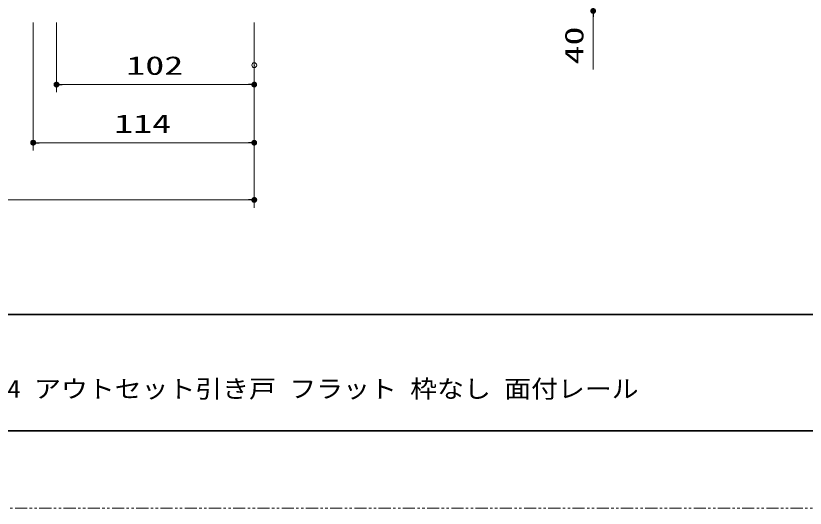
# Model space of a CAD drawing. Units: millimetres, scale not verified. Extents: x -1306 to 1306, y -607 to 607.
# Drawn here: x -668.8 to -261.7, y -594 to -339.9 of the extents above; entities that cross this region are included whole.
import ezdxf
from ezdxf.enums import TextEntityAlignment as Align

# ---------------------------------------------------------------- set-up
doc = ezdxf.new("R2010")
doc.units = ezdxf.units.MM
doc.header["$LTSCALE"] = 5
doc.header["$PDMODE"] = 32
doc.header["$PDSIZE"] = 2.5
doc.linetypes.add('USER2', pattern=[2.5, 1.25, -0.25, 0.25, -0.25, 0.25, -0.25])
for name, color, linetype, lineweight in [('0-6_寸法線', 3, 'Continuous', 13), ('0-7_0', 3, 'Continuous', 25), ('0-8_DEFPOINTS', 7, 'Continuous', 5), ('0-9_陰線', 1, 'USER2', 9), ('0-E_図面枠', 7, 'Continuous', 35)]:
    doc.layers.add(name, color=color, linetype=linetype, lineweight=lineweight)
doc.styles.add('ＭＳ ゴシック', font='')
doc.styles.get('ＭＳ ゴシック').set_extended_font_data('MS Gothic')

# ---------------------------------------------------------------- blocks, each defined once
blk = doc.blocks.new('_DOT')
at = {"layer": '0-7_0'}
blk.add_line((-2.5, 0), (-5, 0), dxfattribs=at)
for points in [[(0, 0), (-2.5, 0), (-2.48, 0.313)], [(0, 0), (-2.48, -0.313), (-2.5, 0)], [(0, 0), (-2.48, 0.313), (-2.421, 0.622)], [(0, 0), (-2.421, -0.622), (-2.48, -0.313)], [(0, 0), (-2.421, 0.622), (-2.324, 0.92)], [(0, 0), (-2.324, -0.92), (-2.421, -0.622)], [(0, 0), (-2.324, 0.92), (-2.191, 1.204)], [(0, 0), (-2.191, -1.204), (-2.324, -0.92)], [(0, 0), (-2.191, 1.204), (-2.023, 1.469)], [(0, 0), (-2.023, -1.469), (-2.191, -1.204)], [(0, 0), (-2.023, 1.469), (-1.822, 1.711)], [(0, 0), (-1.822, -1.711), (-2.023, -1.469)], [(0, 0), (-1.822, 1.711), (-1.594, 1.926)], [(0, 0), (-1.594, -1.926), (-1.822, -1.711)], [(0, 0), (-1.594, 1.926), (-1.34, 2.111)], [(0, 0), (-1.34, -2.111), (-1.594, -1.926)], [(0, 0), (-1.34, 2.111), (-1.064, 2.262)], [(0, 0), (-1.064, -2.262), (-1.34, -2.111)], [(0, 0), (-1.064, 2.262), (-0.773, 2.378)], [(0, 0), (-0.773, -2.378), (-1.064, -2.262)], [(0, 0), (-0.773, 2.378), (-0.468, 2.456)], [(0, 0), (-0.468, -2.456), (-0.773, -2.378)], [(0, 0), (-0.468, 2.456), (-0.157, 2.495)], [(0, 0), (-0.157, -2.495), (-0.468, -2.456)], [(0, 0), (-0.157, 2.495), (0.157, 2.495)], [(0, 0), (0.157, -2.495), (-0.157, -2.495)], [(0, 0), (0.157, 2.495), (0.468, 2.456)], [(0, 0), (0.468, 2.456), (0.773, 2.378)], [(0, 0), (0.773, 2.378), (1.064, 2.262)], [(0, 0), (1.064, 2.262), (1.34, 2.111)], [(0, 0), (1.34, 2.111), (1.594, 1.926)], [(0, 0), (1.594, 1.926), (1.822, 1.711)], [(0, 0), (1.822, 1.711), (2.023, 1.469)], [(0, 0), (2.023, 1.469), (2.191, 1.204)], [(0, 0), (2.191, 1.204), (2.324, 0.92)], [(0, 0), (2.324, 0.92), (2.421, 0.622)], [(0, 0), (2.421, 0.622), (2.48, 0.313)], [(0, 0), (2.48, 0.313), (2.5, 0)], [(0, 0), (0.468, -2.456), (0.157, -2.495)], [(0, 0), (0.773, -2.378), (0.468, -2.456)], [(0, 0), (1.064, -2.262), (0.773, -2.378)], [(0, 0), (1.34, -2.111), (1.064, -2.262)], [(0, 0), (1.594, -1.926), (1.34, -2.111)], [(0, 0), (1.822, -1.711), (1.594, -1.926)], [(0, 0), (2.023, -1.469), (1.822, -1.711)], [(0, 0), (2.191, -1.204), (2.023, -1.469)], [(0, 0), (2.324, -0.92), (2.191, -1.204)], [(0, 0), (2.421, -0.622), (2.324, -0.92)], [(0, 0), (2.48, -0.313), (2.421, -0.622)], [(0, 0), (2.5, 0), (2.48, -0.313)]]:
    blk.add_solid(points, dxfattribs=at)

msp = doc.modelspace()

# ---------------------------------------------------------------- linework, layer by layer
at = {"layer": '0-6_寸法線'}
for p, q in [((-371.067, -340.388), (-371.067, -367.579)), ((-659.867, -343.388), (-659.867, -409.388)), ((-647.867, -343.388), (-647.867, -379.388)), ((-545.863, -343.388), (-545.863, -379.388)), ((-545.863, -343.388), (-545.863, -438.91)), ((-545.863, -373.388), (-545.863, -409.388)), ((-548.863, -375.388), (-644.867, -375.388)), ((-548.863, -405.388), (-656.867, -405.388)), ((-942.867, -434.91), (-548.863, -434.91))]:
    msp.add_line(p, q, dxfattribs=at)
at = {"layer": '0-8_DEFPOINTS'}
for p in [(-545.863, -365.388), (-647.867, -375.388), (-659.867, -405.388), (-545.863, -434.91)]:
    msp.add_point(p, dxfattribs=at)
at = {"layer": '0-9_陰線', "color": 4}
msp.add_line((387.036, -594), (-1292.964, -594), dxfattribs=at)
at = {"layer": '0-E_図面枠'}
msp.add_line((-1252.964, -494), (347.036, -494), dxfattribs=at)
msp.add_lwpolyline([(-1252.964, -554), (347.036, -554), (347.036, 554), (-1252.964, 554)], close=True, dxfattribs=at)

# ---------------------------------------------------------------- block references
at = {"layer": '0-6_寸法線', "xscale": 0.6, "yscale": 0.6}
for p, rotation in [((-371.067, -337.388), 90), ((-647.867, -375.388), 180), ((-659.867, -405.388), 180)]:
    msp.add_blockref('_DOT', p, dxfattribs=dict(at, rotation=rotation))
for p in [(-545.863, -375.388), (-545.863, -405.388), (-545.863, -434.91)]:
    msp.add_blockref('_DOT', p, dxfattribs=at)

# ---------------------------------------------------------------- texts
at = {"layer": '0-6_寸法線', "style": 'ＭＳ ゴシック', "width": 1.5}
msp.add_text('40', height=9.604, rotation=90, dxfattribs=at).set_placement((-373.217, -365.007), align=Align.BOTTOM_LEFT)
for s, p in [('102', (-611.865, -373.238)), ('114', (-618.103, -403.238))]:
    msp.add_text(s, height=9.604, dxfattribs=at).set_placement(p, align=Align.BOTTOM_LEFT)
at = {"layer": '0-E_図面枠', "style": 'ＭＳ ゴシック', "width": 1.1}
msp.add_text('CFP H2100・2400 W694・794・894 アウトセット引き戸 フラット 枠なし 面付レール', height=9.236, dxfattribs=at).set_placement((-873.76, -539.776), align=Align.BOTTOM_LEFT)

doc.saveas('drawing.dxf')
